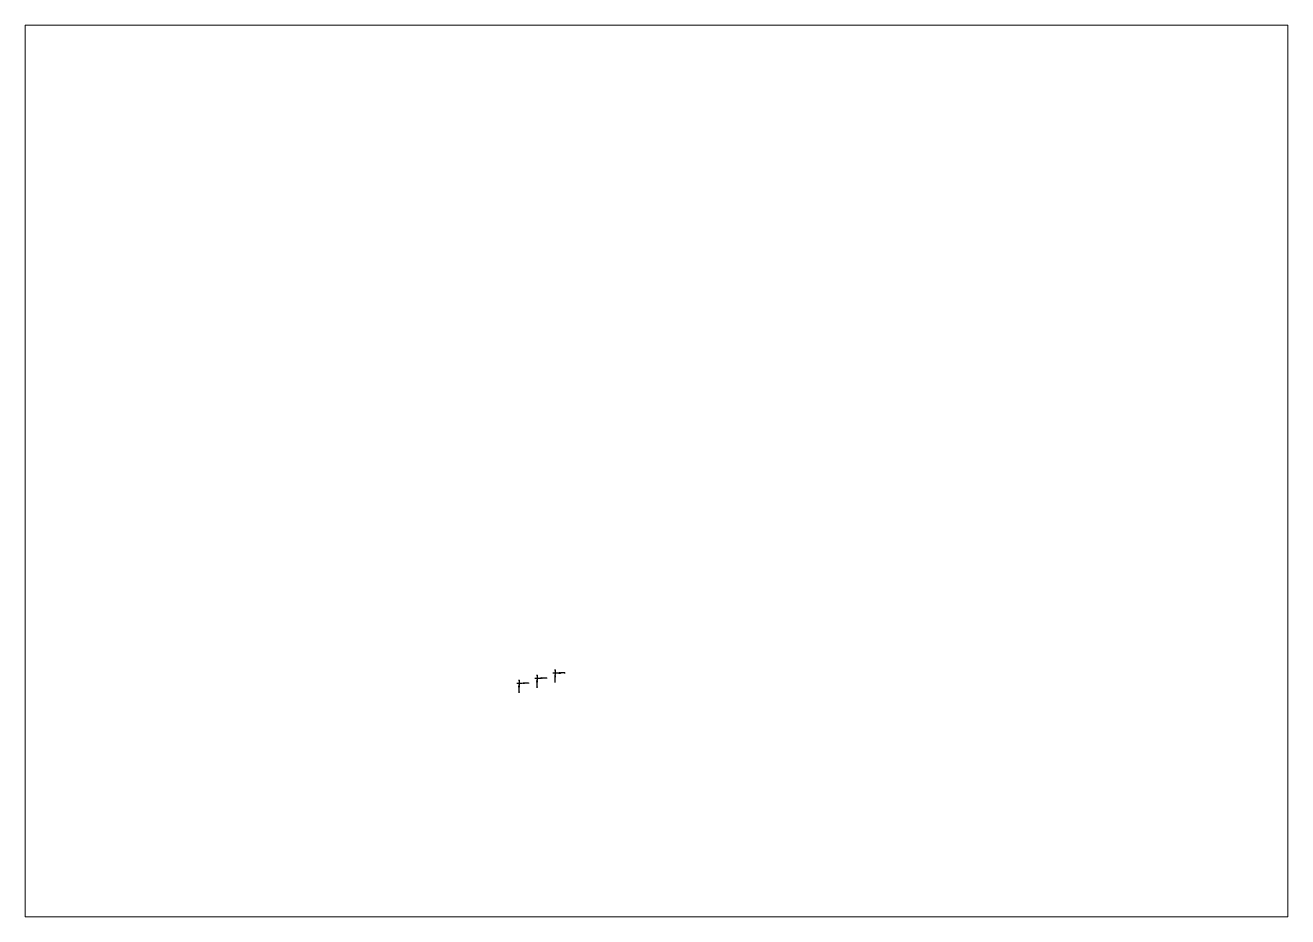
# Paper-space layout 'KC-05' of a CAD drawing. Header units: millimetres. Extents: x 0 to 841, y 0 to 594.
# The model-space entities are those that its viewports show. They can reach past a viewport. Long polylines and large blocks are cut down to what shows.
import ezdxf

# ---------------------------------------------------------------- set-up
doc = ezdxf.new("R2010")
doc.units = ezdxf.units.MM
doc.header["$LTSCALE"] = 100
doc.header["$PDMODE"] = 32
doc.header["$PDSIZE"] = 2.5
doc.layers.add('ccu12-Manh', color=8, linetype='Continuous')
doc.layers.add('KT-Kich thuoc', color=9, linetype='Continuous')
doc.layers.add('KT-TUONG', color=2, linetype='Continuous', lineweight=13)
doc.styles.add('DIM', font='vnsimli.shx', dxfattribs={"width": 0.7})
doc.dimstyles.new('CCU 1-100 A1', dxfattribs={"dimscale": 100, "dimtxt": 2.2, "dimasz": 1, "dimexe": 1, "dimexo": 0, "dimgap": 1, "dimtad": 1, "dimdec": 0, "dimdsep": 46, "dimtxsty": 'DIM', "dimblk1": 'ARCHTICK', "dimblk2": 'ARCHTICK', "dimsah": 1, "dimcen": 0, "dimdle": 1, "dimclrd": 256, "dimclre": 256, "dimclrt": 31, "dimadec": 0, "dimazin": 0, "dimtfac": 1, "dimtdec": 0, "dimtix": 1, "dimtmove": 2, "dimatfit": 3, "dimldrblk": 'ARCHTICK', "dimfxl": 8, "dimtolj": 1, "dimarcsym": 0})

# ---------------------------------------------------------------- blocks, each defined once
blk = doc.blocks.new('_Open90')
at = {"color": 0, "linetype": 'ByBlock', "lineweight": -2}
for p, q in [((0, 0), (-1, 0)), ((-0.5, 0.5), (0, 0)), ((0, 0), (-0.5, -0.5))]:
    blk.add_line(p, q, dxfattribs=at)
blk = doc.blocks.new('*D198')
at = {"layer": 'Defpoints', "color": 5, "transparency": 16777216}
for p, q in [((1094689, 44448), (1094566, 44014)), ((1094752, 44483), (1094654, 44510)), ((1094380, 43029), (1094246, 43067)), ((1094308, 43101), (1094469, 43671))]:
    blk.add_line(p, q, dxfattribs=at)
at = {"layer": 'Defpoints', "color": 0, "transparency": 16777216}
for p in [(1094702, 44497), (1094752, 44483), (1094380, 43029)]:
    blk.add_point(p, dxfattribs=at)
at = {"layer": 'Defpoints', "color": 5, "transparency": 16777216, "xscale": 50, "yscale": 50, "zscale": 50}
for p, rotation in [((1094702, 44497), 74.2208755569779), ((1094294, 43053), 254.2208755569779)]:
    blk.add_blockref('_Open90', p, dxfattribs=dict(at, rotation=rotation))
at = {"layer": 'Defpoints', "color": 5, "transparency": 16777216, "insert": (1094517, 43842), "char_height": 110, "attachment_point": 5, "rotation": 74.22088, "style": 'DIM'}
blk.add_mtext('\\A1;1500', dxfattribs=at)
blk = doc.blocks.new('_ARCHTICK')
at = {"color": 0, "linetype": 'ByBlock', "const_width": 0.15}
blk.add_lwpolyline([(-0.5, -0.5), (0.5, 0.5)], dxfattribs=at)
blk = doc.blocks.new('*D199')
at = {"layer": 'Defpoints', "color": 5, "transparency": 16777216}
for p, q in [((1093946, 43306), (1093979, 43423)), ((1094013, 43361), (1094564, 43206)), ((1095457, 42953), (1094907, 43109)), ((1095486, 42871), (1095519, 42988))]:
    blk.add_line(p, q, dxfattribs=at)
at = {"layer": 'Defpoints', "color": 0, "transparency": 16777216}
for p in [(1093946, 43306), (1095486, 42871), (1095505, 42940)]:
    blk.add_point(p, dxfattribs=at)
at = {"layer": 'Defpoints', "color": 5, "transparency": 16777216, "xscale": 50, "yscale": 50, "zscale": 50}
for p, rotation in [((1093965, 43375), 164.220875556969), ((1095505, 42940), 344.220875556969)]:
    blk.add_blockref('_Open90', p, dxfattribs=dict(at, rotation=rotation))
at = {"layer": 'Defpoints', "color": 5, "transparency": 16777216, "insert": (1094735, 43157), "char_height": 110, "attachment_point": 5, "rotation": 344.22088, "style": 'DIM'}
blk.add_mtext('\\A1;1600', dxfattribs=at)
blk = doc.blocks.new('TM KHACH CH (NT2)')
at = {"layer": 'Defpoints', "color": 5}
for base, p1, p2, angle, picture, middle in [((2230, -791.7), (730, -880.3), (2230, -843.2), 359.999649, '*D198', (1550.1, -791.7)), ((950.2, -1987.5), (879.1, -387.5), (879.1, -1987.5), 89.999649, '*D199', (950.2, -1187.5))]:
    dim = blk.add_linear_dim(base=base, p1=p1, p2=p2, angle=angle, dimstyle='CCU 1-100 A1', override={"dimscale": 50, "dimblk1": 'Open90', "dimblk2": 'Open90', "dimclrd": 5, "dimclre": 5, "dimclrt": 5, "dimlwd": 65535, "dimlwe": 65535}, dxfattribs=at)
    dim.commit()
    dim.dimension.update_dxf_attribs({"geometry": picture, "text_midpoint": middle, "dimtype": 128, "insert": (-338265.4, 1040561.3)})
blk = doc.blocks.new('A$C1A6A5B7D')
at = {"layer": 'KT-Kich thuoc', "xscale": -0.9999999999999999, "rotation": 74.22122041140406}
for p in [(21095, 1521, 0), (23501, 841, 0), (25907, 161, 0)]:
    blk.add_blockref('TM KHACH CH (NT2)', p, dxfattribs=at)
blk = doc.blocks.new('123213')
at = {"layer": 'KT-TUONG'}
blk.add_blockref('A$C1A6A5B7D', (1243822.6, 117095.8), dxfattribs=at)

msp = doc.modelspace()

# ---------------------------------------------------------------- block references
at = {"layer": 'ccu12-Manh'}
msp.add_blockref('123213', (-255109.6, -20035.9), dxfattribs=at)

psp = doc.layouts.new('KC-05')

# ---------------------------------------------------------------- viewports
at = {"layer": 'Defpoints', "ltscale": 0.5}
psp.add_viewport(center=(420.5, 297), size=(841, 594), view_center_point=(252300, -307353.57), view_height=118941.4279, dxfattribs=at)

doc.saveas('drawing.dxf')
